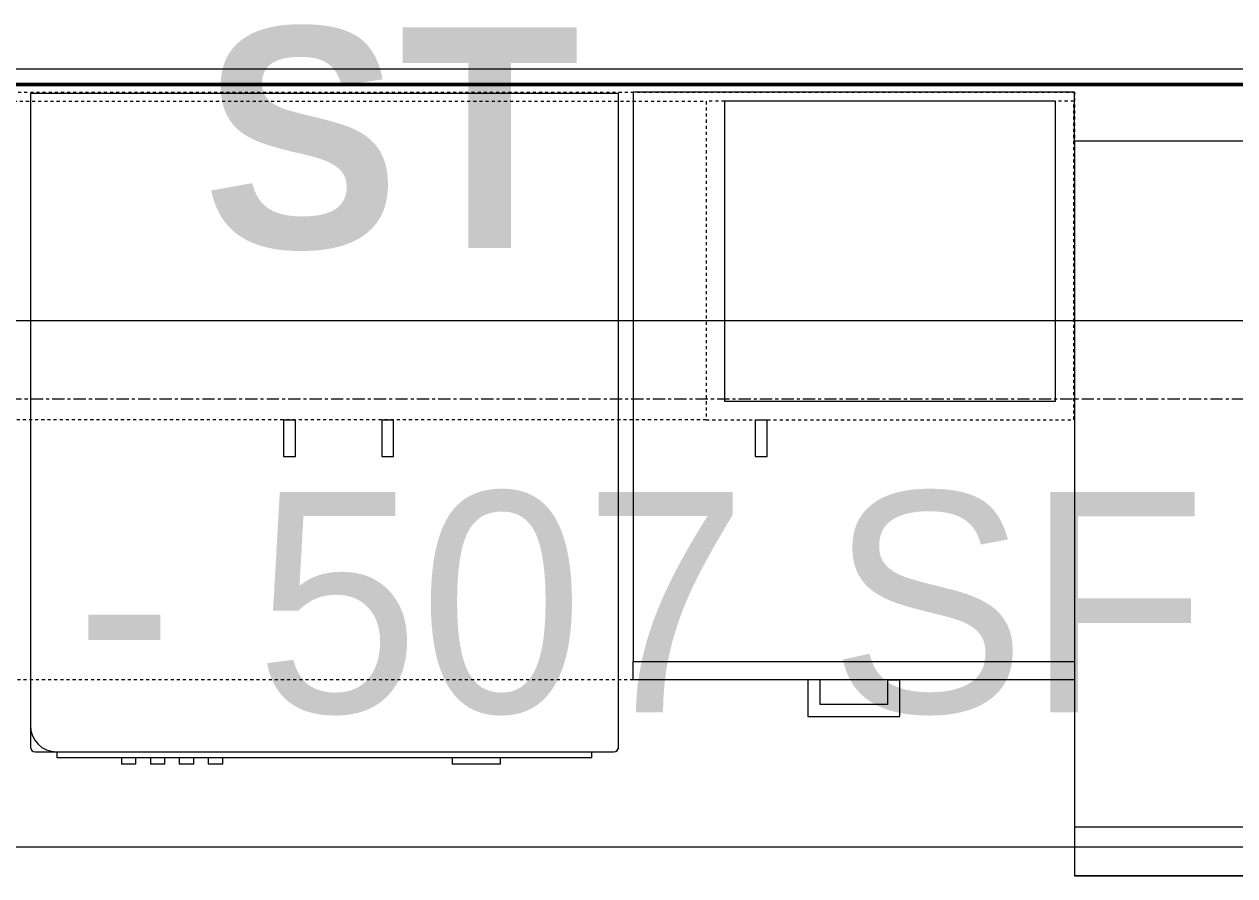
# Model space of a CAD drawing. Header units: inches. Extents: x -4217 to -1814, y 9706 to 12425.
# Drawn here: x -3260.47 to -3211.09, y 10147.72 to 10182.49 of the extents above; entities that cross this region are included whole.
import ezdxf

# ---------------------------------------------------------------- set-up
doc = ezdxf.new("R2010")
doc.units = ezdxf.units.IN
doc.header["$MEASUREMENT"] = 0
doc.linetypes.add('Dash', pattern=[0.25, 0.125, -0.125])
doc.linetypes.add('Grid Line 1_2_', pattern=[0.875, 0.5, -0.125, 0.125, -0.125])
for name, color, linetype, lineweight in [('A-AREA-IDEN', 2, 'Continuous', 9), ('A-WALL-3', 250, 'Continuous', 50), ('A-WALL-4', 10, 'Continuous', 13), ('Q-CASE-3', 7, 'Continuous', 9), ('Q-CASE-4', 7, 'Dash', 9), ('Q-CASE-HDLN-1', 7, 'Dash', 9), ('Q-SPCQ-1', 7, 'Continuous', 9), ('S-GRID-1', 1, 'Grid Line 1_2_', 9)]:
    doc.layers.add(name, color=color, linetype=linetype, lineweight=lineweight)
doc.styles.add('Century Gothic', font='ufonts.com_century-gothic.ttf', dxfattribs={"height": 9})
doc.styles.add('Century Gothic_B', font='GOTHICB.TTF', dxfattribs={"height": 9})

msp = doc.modelspace()

# ---------------------------------------------------------------- linework, layer by layer
at = {"layer": 'A-AREA-IDEN', "flags": 128}
msp.add_lwpolyline([(-3284.82084, 10170.39172), (-3209.31533, 10170.39172), (-3209.31533, 10148.89566), (-3284.82084, 10148.89566)], close=True, dxfattribs=at)
at = {"layer": 'A-WALL-3'}
msp.add_line((-3336.97374, 10180.0331), (-3181.87374, 10180.0331), dxfattribs=at)
at = {"layer": 'A-WALL-4'}
msp.add_line((-3181.87374, 10180.6581), (-3336.97374, 10180.6581), dxfattribs=at)
at = {"layer": 'Q-CASE-3'}
for p, q in [((-3235.62374, 10179.7206), (-3235.62374, 10156.4706)), ((-3217.62374, 10179.7206), (-3235.62374, 10179.7206)), ((-3218.40174, 10179.3456), (-3231.90174, 10179.3456)), ((-3231.90174, 10179.3456), (-3231.90174, 10167.0956)), ((-3218.40174, 10167.0956), (-3218.40174, 10179.3456)), ((-3217.62374, 10177.7206), (-3217.62374, 10179.7206)), ((-3231.90174, 10167.0956), (-3218.40174, 10167.0956)), ((-3249.89018, 10166.3456), (-3249.40174, 10166.3456)), ((-3249.89018, 10166.3456), (-3249.89018, 10164.84634)), ((-3249.40174, 10164.84634), (-3249.40174, 10166.3456)), ((-3245.89018, 10166.3456), (-3245.40174, 10166.3456)), ((-3245.89018, 10166.3456), (-3245.89018, 10164.84634)), ((-3245.40174, 10164.84634), (-3245.40174, 10166.3456)), ((-3230.65174, 10166.3456), (-3230.16329, 10166.3456)), ((-3230.65174, 10166.3456), (-3230.65174, 10164.84634)), ((-3230.16329, 10164.84634), (-3230.16329, 10166.3456)), ((-3249.89018, 10164.84634), (-3249.40174, 10164.84634)), ((-3245.89018, 10164.84634), (-3245.40174, 10164.84634)), ((-3230.65174, 10164.84634), (-3230.16329, 10164.84634)), ((-3235.62374, 10155.7206), (-3235.62374, 10156.4706)), ((-3235.62374, 10156.4706), (-3217.62374, 10156.4706)), ((-3217.62374, 10155.7206), (-3235.62374, 10155.7206)), ((-3228.49874, 10155.7206), (-3228.49874, 10154.2206)), ((-3227.99936, 10155.7206), (-3228.49874, 10155.7206)), ((-3227.99936, 10154.71997), (-3227.99936, 10155.7206)), ((-3225.24811, 10155.7206), (-3224.74874, 10155.7206)), ((-3225.24811, 10155.7206), (-3225.24811, 10154.71997)), ((-3224.74874, 10154.2206), (-3224.74874, 10155.7206)), ((-3225.24811, 10154.71997), (-3227.99936, 10154.71997)), ((-3228.49874, 10154.2206), (-3224.74874, 10154.2206))]:
    msp.add_line(p, q, dxfattribs=at)
at = {"layer": 'Q-CASE-4'}
for p, q in [((-3262.65174, 10179.3456), (-3232.65174, 10179.3456)), ((-3232.65174, 10179.3456), (-3232.65174, 10166.3456)), ((-3217.65174, 10179.3456), (-3232.65174, 10179.3456)), ((-3232.65174, 10179.3456), (-3232.65174, 10166.3456)), ((-3217.65174, 10166.3456), (-3217.65174, 10179.3456)), ((-3232.65174, 10166.3456), (-3262.65174, 10166.3456)), ((-3232.65174, 10166.3456), (-3217.65174, 10166.3456))]:
    msp.add_line(p, q, dxfattribs=at)
at = {"layer": 'Q-CASE-HDLN-1'}
for p, q in [((-3334.47374, 10179.7206), (-3217.62374, 10179.7206)), ((-3217.62374, 10179.7206), (-3217.62374, 10177.7206)), ((-3217.62374, 10155.7206), (-3321.34874, 10155.7206))]:
    msp.add_line(p, q, dxfattribs=at)
at = {"layer": 'Q-SPCQ-1'}
for p, q in [((-3260.22374, 10179.6581), (-3260.22374, 10153.85495)), ((-3236.22374, 10179.6581), (-3260.22374, 10179.6581)), ((-3236.22374, 10152.97995), (-3236.22374, 10179.6581)), ((-3181.87374, 10177.7206), (-3217.62374, 10177.7206)), ((-3217.62374, 10177.7206), (-3217.62374, 10147.7206)), ((-3260.22374, 10153.85495), (-3260.22374, 10152.97995)), ((-3260.02689, 10152.7831), (-3259.15189, 10152.7831)), ((-3259.15189, 10152.7831), (-3236.42059, 10152.7831)), ((-3259.1308, 10152.5331), (-3259.1308, 10152.78328)), ((-3237.31668, 10152.5331), (-3237.31668, 10152.7831)), ((-3237.31668, 10152.5331), (-3259.1308, 10152.5331)), ((-3256.50763, 10152.5331), (-3256.50763, 10152.2831)), ((-3255.91708, 10152.2831), (-3256.50763, 10152.2831)), ((-3255.91708, 10152.2831), (-3255.91708, 10152.5331)), ((-3255.32653, 10152.5331), (-3255.32653, 10152.2831)), ((-3254.73598, 10152.2831), (-3255.32653, 10152.2831)), ((-3254.73598, 10152.2831), (-3254.73598, 10152.5331)), ((-3254.14543, 10152.5331), (-3254.14543, 10152.2831)), ((-3253.55487, 10152.2831), (-3254.14543, 10152.2831)), ((-3253.55487, 10152.2831), (-3253.55487, 10152.5331)), ((-3252.96432, 10152.5331), (-3252.96432, 10152.2831)), ((-3252.37377, 10152.2831), (-3252.96432, 10152.2831)), ((-3252.37377, 10152.2831), (-3252.37377, 10152.5331)), ((-3243.01628, 10152.5331), (-3243.01628, 10152.2831)), ((-3242.03203, 10152.2831), (-3243.01628, 10152.2831)), ((-3241.04778, 10152.2831), (-3242.03203, 10152.2831)), ((-3241.04778, 10152.2831), (-3241.04778, 10152.5331)), ((-3217.62374, 10149.7206), (-3202.87374, 10149.7206)), ((-3217.62374, 10149.7206), (-3217.62374, 10147.7206)), ((-3217.62374, 10147.7206), (-3181.87374, 10147.7206)), ((-3202.87374, 10147.7206), (-3217.62374, 10147.7206))]:
    msp.add_line(p, q, dxfattribs=at)
for centre, radius, start, end in [((-3259.15189, 10153.85495), 1.07185, 180, 270), ((-3260.02689, 10152.97995), 0.19685, 180, 270), ((-3236.42059, 10152.97995), 0.19685, 270, 0), ((-3236.42059, 10152.97995), 0.19685, 285, 0)]:
    msp.add_arc(centre, radius, start, end, dxfattribs=at)
at = {"layer": 'S-GRID-1'}
msp.add_line((-1814.20638, 10167.1894), (-4168.71446, 10167.1894), dxfattribs=at)

# ---------------------------------------------------------------- texts
at = {"layer": 'A-AREA-IDEN', "char_height": 9, "attachment_point": 1}
for s, insert, width, style in [('ST', (-3253.19092, 10182.35987), 14.544, 'Century Gothic_B'), ('227 - 507 SF', (-3281.82084, 10163.39172), 83.931, 'Century Gothic')]:
    msp.add_mtext(s, dxfattribs=dict(at, insert=insert, width=width, style=style))

doc.saveas('drawing.dxf')
